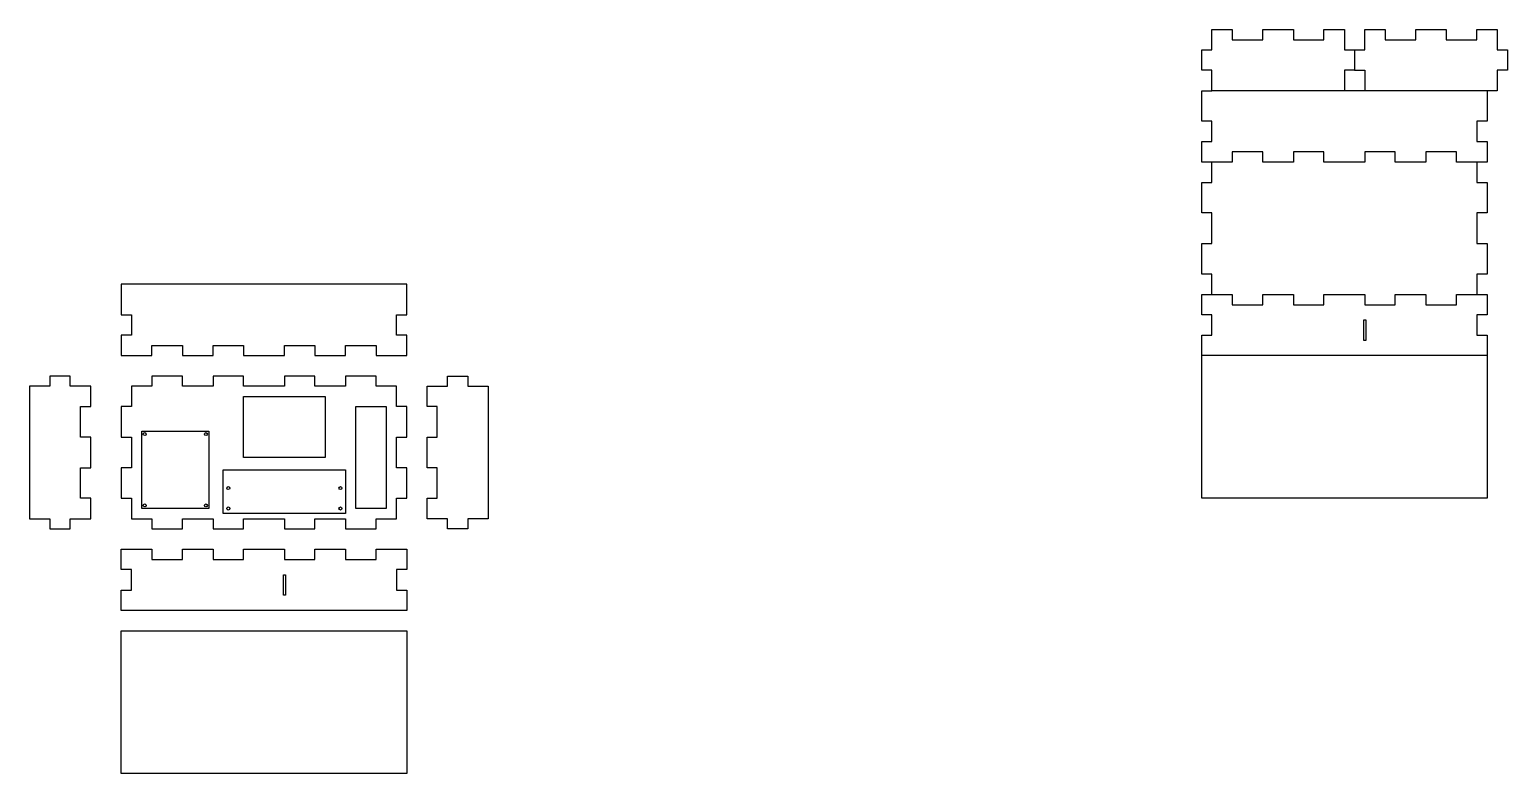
# Model space of a CAD drawing. Extents: x -150 to 1300, y -250 to 480.
import ezdxf

# ---------------------------------------------------------------- set-up
doc = ezdxf.new("R2010")
doc.units = 0
doc.layers.get('0').update_dxf_attribs({"linetype": 'CONTINUOUS'})
doc.layers.add('BOITE', color=216, linetype='CONTINUOUS')
doc.layers.add('BOITEINT', color=6, linetype='CONTINUOUS')

msp = doc.modelspace()

# ---------------------------------------------------------------- linework, layer by layer
for points in [[(140, 120), (140, 60), (60, 60), (60, 120)], [(200, 110), (200, 10), (170, 10), (170, 110)], [(26, 86), (26, 10), (-40, 10), (-40, 86)], [(40, 5), (40, 48), (160, 48), (160, 5)]]:
    msp.add_lwpolyline(points, close=True)
for centre in [(-37, 83), (23, 83), (45, 30), (155, 30), (-37, 13), (23, 13), (45, 10), (45, 10), (155, 10)]:
    msp.add_circle(centre, 1.5)
at = {"layer": 'BOITE'}
for points in [[(1000, 440), (1000, 460), (1010, 460), (1010, 480), (1030, 480), (1030, 470), (1060, 470), (1060, 480), (1090, 480), (1090, 470), (1120, 470), (1120, 480), (1140, 480), (1140, 460), (1150, 460), (1160, 460), (1160, 480), (1180, 480), (1180, 470), (1210, 470), (1210, 480), (1240, 480), (1240, 470), (1270, 470), (1270, 480), (1290, 480), (1290, 460), (1300, 460), (1300, 440), (1290, 440), (1290, 420), (1280, 420), (1280, 390), (1270, 390), (1270, 370), (1280, 370), (1280, 350), (1270, 350), (1270, 330), (1280, 330), (1280, 300), (1270, 300), (1270, 270), (1280, 270), (1280, 240), (1270, 240), (1270, 220), (1280, 220), (1280, 200), (1270, 200), (1270, 180), (1280, 180), (1280, 160), (1280, 20), (1000, 20), (1000, 160), (1000, 180), (1010, 180), (1010, 200), (1000, 200), (1000, 220), (1010, 220), (1010, 240), (1000, 240), (1000, 270), (1010, 270), (1010, 300), (1000, 300), (1000, 330), (1010, 330), (1010, 350), (1000, 350), (1000, 370), (1010, 370), (1010, 390), (1000, 390), (1000, 420), (1010, 420), (1010, 440)], [(60, 170), (60, 160), (100, 160), (100, 170), (130, 170), (130, 160), (160, 160), (160, 170), (190, 170), (190, 160), (210, 160), (220, 160), (220, 180), (210, 180), (210, 200), (220, 200), (220, 230), (-60, 230), (-60, 200), (-50, 200), (-50, 180), (-60, 180), (-60, 160), (-50, 160), (-30, 160), (-30, 170), (0, 170), (0, 160), (30, 160), (30, 170)], [(-90, 80), (-100, 80), (-100, 110), (-90, 110), (-90, 130), (-110, 130), (-110, 140), (-130, 140), (-130, 130), (-150, 130), (-150, 0), (-130, 0), (-130, -10), (-110, -10), (-110, 0), (-90, 0), (-90, 20), (-100, 20), (-100, 50), (-90, 50)], [(100, 140), (100, 130), (60, 130), (60, 140), (30, 140), (30, 130), (0, 130), (0, 140), (-30, 140), (-30, 130), (-50, 130), (-50, 110), (-60, 110), (-60, 80), (-50, 80), (-50, 50), (-60, 50), (-60, 20), (-50, 20), (-50, 0), (-30, 0), (-30, -10), (0, -10), (0, 0), (30, 0), (30, -10), (60, -10), (60, 0), (100, 0), (100, -10), (130, -10), (130, 0), (160, 0), (160, -10), (190, -10), (190, 0), (210, 0), (210, 20), (220, 20), (220, 50), (210, 50), (210, 80), (220, 80), (220, 110), (210, 110), (210, 130), (190, 130), (190, 140), (160, 140), (160, 130), (130, 130), (130, 140)], [(240, 50), (240, 80), (250, 80), (250, 110), (240, 110), (240, 130), (260, 130), (260, 140), (280, 140), (280, 130), (300, 130), (300, 0), (280, 0), (280, -10), (260, -10), (260, 0), (240, 0), (240, 20), (250, 20), (250, 50)], [(-50, -30), (-30, -30), (-30, -40), (0, -40), (0, -30), (30, -30), (30, -40), (60, -40), (60, -30), (100, -30), (100, -40), (130, -40), (130, -30), (160, -30), (160, -40), (190, -40), (190, -30), (210, -30), (220, -30), (220, -50), (210, -50), (210, -70), (220, -70), (220, -90), (210, -90), (-50, -90), (-60, -90), (-60, -70), (-50, -70), (-50, -50), (-60, -50), (-60, -30)], [(101, -55), (101, -75), (99, -75), (99, -55)], [(220, -110), (220, -250), (-60, -250), (-60, -110)]]:
    msp.add_lwpolyline(points, close=True, dxfattribs=at)
at = {"layer": 'BOITEINT'}
for p, q in [((1280, 420), (1010, 420)), ((1280, 160), (1000, 160))]:
    msp.add_line(p, q, dxfattribs=at)
for points in [[(1150, 460), (1150, 440), (1160, 440), (1160, 420)], [(1150, 440), (1140, 440), (1140, 420)], [(1270, 350), (1250, 350), (1250, 360), (1220, 360), (1220, 350), (1190, 350), (1190, 360), (1160, 360), (1160, 350), (1120, 350), (1120, 360), (1090, 360), (1090, 350), (1060, 350), (1060, 360), (1030, 360), (1030, 350), (1010, 350)], [(1010, 220), (1030, 220), (1030, 210), (1060, 210), (1060, 220), (1090, 220), (1090, 210), (1120, 210), (1120, 220), (1160, 220), (1160, 210), (1190, 210), (1190, 220), (1220, 220), (1220, 210), (1250, 210), (1250, 220), (1270, 220)]]:
    msp.add_lwpolyline(points, dxfattribs=at)
msp.add_lwpolyline([(1161, 175), (1159, 175), (1159, 195), (1161, 195)], close=True, dxfattribs=at)

doc.saveas('drawing.dxf')
